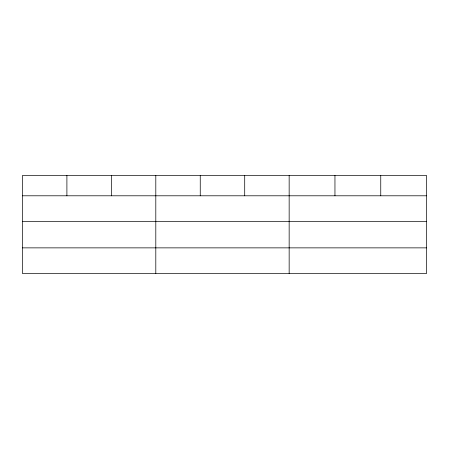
<?xml version="1.0" encoding="UTF-8"?>
<svg xmlns="http://www.w3.org/2000/svg" width="449" height="449" viewBox="0 0 449 449"><rect width="100%" height="100%" fill="white"/><g stroke="black" fill="none" stroke-linecap="round" stroke-linejoin="round"><path stroke-width="0.67" d="M426.55 221.441L426.55 175.486L22.45 175.486L22.45 273.514L426.55 273.514L426.55 221.441L22.45 221.441M22.45 195.792L426.55 195.792M22.45 247.865L426.55 247.865M380.752 175.486L380.752 195.792M334.954 175.486L334.954 195.792M289.156 175.486L289.156 273.514M244.705 175.486L244.705 195.792M200.254 175.486L200.254 195.792M155.803 175.486L155.803 273.514M111.352 175.486L111.352 195.792M66.901 175.486L66.901 195.792"/></g></svg>
